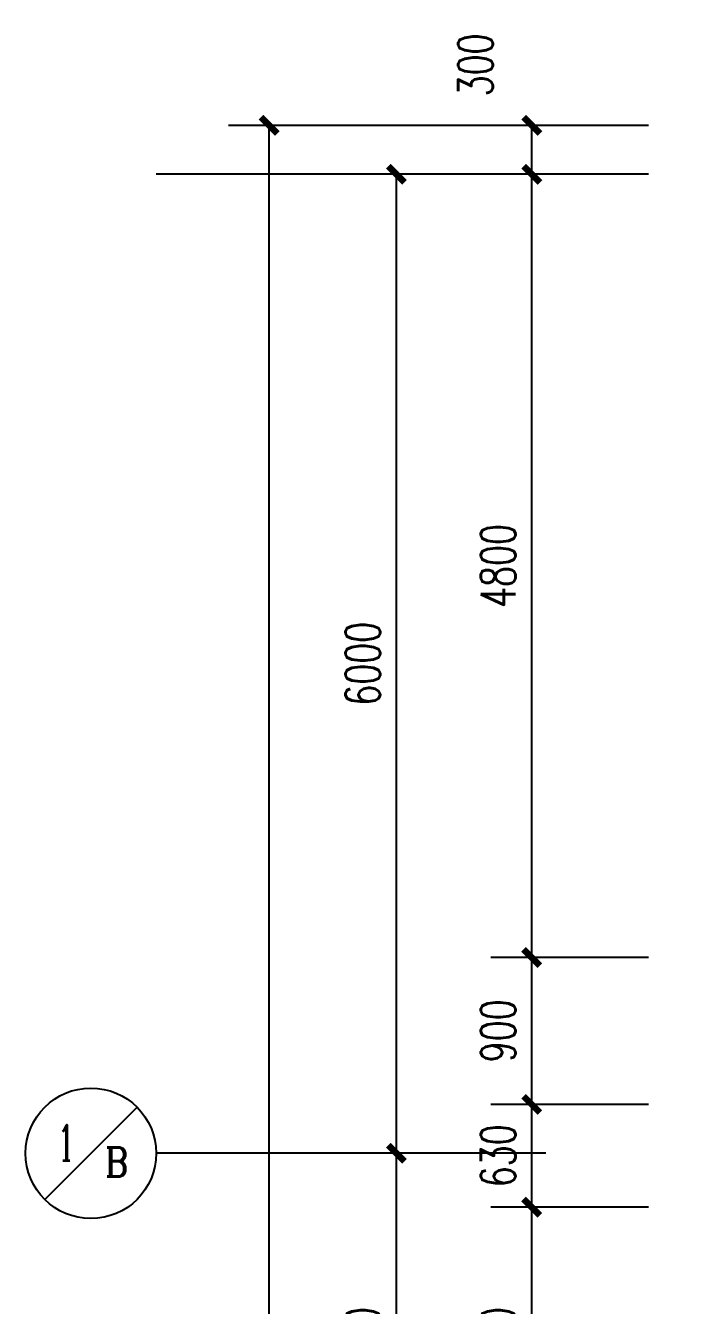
# Model space of a CAD drawing. Header units: millimetres. Extents: x 164760 to 3716174, y -1766400 to 11969.
# Drawn here: x 3478915 to 3483032, y -1704799 to -1696955 of the extents above; entities that cross this region are included whole.
import ezdxf
from ezdxf.enums import TextEntityAlignment as Align

# ---------------------------------------------------------------- set-up
doc = ezdxf.new("R2010")
doc.units = ezdxf.units.MM
doc.header["$LTSCALE"] = 1000
doc.layers.get('0').update_dxf_attribs({"color": 253, "linetype": 'CONTINUOUS'})
doc.layers.get('Defpoints').update_dxf_attribs({"color": 250, "linetype": 'CONTINUOUS', "lineweight": 0})
for name, color, linetype in [('AXIS', 253, 'CONTINUOUS'), ('AXIS_TEXT', 253, 'CONTINUOUS'), ('PUB_DIM', 253, 'CONTINUOUS')]:
    doc.layers.add(name, color=color, linetype=linetype)
doc.styles.add('_TCH_AXIS', font='COMPLEX', dxfattribs={"bigfont": 'GBCBIG'})
doc.styles.add('_TCH_DIM_T3', font='SIMPLEX', dxfattribs={"width": 0.705882, "bigfont": 'GBCBIG'})
doc.dimstyles.new('_TCH_ARCH&&100', dxfattribs={"dimtxt": 212.5, "dimasz": 100, "dimexe": 250, "dimexo": 300, "dimgap": 100, "dimtad": 1, "dimdec": 0, "dimzin": 0, "dimdsep": 46, "dimtxsty": '_TCH_DIM_T3', "dimblk": 'ARCHTICK', "dimcen": 0.09, "dimclrt": 7, "dimazin": 2, "dimtfac": 1, "dimtdec": 0, "dimtix": 1, "dimtmove": 2, "dimatfit": 3, "dimtolj": 1, "dimtzin": 0, "dimarcsym": 0})

# ---------------------------------------------------------------- blocks, each defined once
blk = doc.blocks.new('_ArchTick')
at = {"color": 2, "linetype": 'ByBlock', "const_width": 0.4}
blk.add_lwpolyline([(-0.5, -0.5), (0.5, 0.5)], dxfattribs=at)
blk = doc.blocks.new('*D520')
at = {"layer": 'AXIS', "color": 0, "lineweight": -2, "transparency": 16777216}
for p, q in [((3481804.1, -1697566.7), (3480158.6, -1697566.7)), ((3480408.6, -1714066.7), (3480408.6, -1697566.7)), ((3481804.1, -1714066.7), (3480158.6, -1714066.7))]:
    blk.add_line(p, q, dxfattribs=at)
at = {"layer": 'Defpoints', "color": 0, "transparency": 16777216}
for p in [(3480408.6, -1697566.7), (3482104.1, -1697566.7), (3482104.1, -1714066.7)]:
    blk.add_point(p, dxfattribs=at)
at = {"layer": 'AXIS', "color": 0, "lineweight": -2, "transparency": 16777216, "xscale": 100, "yscale": 100, "zscale": 100}
for p, rotation in [((3480408.6, -1697566.7), 90), ((3480408.6, -1714066.7), 270)]:
    blk.add_blockref('_ArchTick', p, dxfattribs=dict(at, rotation=rotation))
at = {"layer": 'AXIS', "color": 7, "transparency": 16777216, "insert": (3480202.4, -1705816.7), "char_height": 212.5, "attachment_point": 5, "rotation": 90, "style": '_TCH_DIM_T3'}
blk.add_mtext('\\A1;16500', dxfattribs=at)
blk = doc.blocks.new('*D536')
at = {"layer": 'Defpoints', "color": 0, "transparency": 16777216}
for p in [(3482017.2, -1704196.7), (3483032.4, -1704196.7), (3483032.4, -1705936.7)]:
    blk.add_point(p, dxfattribs=at)
at = {"layer": 'PUB_DIM', "color": 0, "lineweight": -2, "transparency": 16777216}
for p, q in [((3482732.4, -1704196.7), (3481767.2, -1704196.7)), ((3482017.2, -1705936.7), (3482017.2, -1704196.7)), ((3482732.4, -1705936.7), (3481767.2, -1705936.7))]:
    blk.add_line(p, q, dxfattribs=at)
at = {"layer": 'PUB_DIM', "color": 0, "lineweight": -2, "transparency": 16777216, "xscale": 100, "yscale": 100, "zscale": 100}
for p, rotation in [((3482017.2, -1704196.7), 90), ((3482017.2, -1705936.7), 270)]:
    blk.add_blockref('_ArchTick', p, dxfattribs=dict(at, rotation=rotation))
at = {"layer": 'PUB_DIM', "color": 7, "transparency": 16777216, "insert": (3481811, -1705066.7), "char_height": 212.5, "attachment_point": 5, "rotation": 90, "style": '_TCH_DIM_T3'}
blk.add_mtext('\\A1;1740', dxfattribs=at)
blk = doc.blocks.new('*D537')
at = {"layer": 'Defpoints', "color": 0, "transparency": 16777216}
for p in [(3482017.2, -1703566.7), (3483032.4, -1703566.7), (3483032.4, -1704196.7)]:
    blk.add_point(p, dxfattribs=at)
at = {"layer": 'PUB_DIM', "color": 0, "lineweight": -2, "transparency": 16777216}
for p, q in [((3482732.4, -1703566.7), (3481767.2, -1703566.7)), ((3482017.2, -1704196.7), (3482017.2, -1703566.7)), ((3482732.4, -1704196.7), (3481767.2, -1704196.7))]:
    blk.add_line(p, q, dxfattribs=at)
at = {"layer": 'PUB_DIM', "color": 0, "lineweight": -2, "transparency": 16777216, "xscale": 100, "yscale": 100, "zscale": 100}
for p, rotation in [((3482017.2, -1703566.7), 90), ((3482017.2, -1704196.7), 270)]:
    blk.add_blockref('_ArchTick', p, dxfattribs=dict(at, rotation=rotation))
at = {"layer": 'PUB_DIM', "color": 7, "transparency": 16777216, "insert": (3481811, -1703881.7), "char_height": 212.5, "attachment_point": 5, "rotation": 90, "style": '_TCH_DIM_T3'}
blk.add_mtext('\\A1;630', dxfattribs=at)
blk = doc.blocks.new('*D538')
at = {"layer": 'Defpoints', "color": 0, "transparency": 16777216}
for p in [(3482017.2, -1702666.7), (3483032.4, -1702666.7), (3483032.4, -1703566.7)]:
    blk.add_point(p, dxfattribs=at)
at = {"layer": 'PUB_DIM', "color": 0, "lineweight": -2, "transparency": 16777216}
for p, q in [((3482732.4, -1702666.7), (3481767.2, -1702666.7)), ((3482017.2, -1703566.7), (3482017.2, -1702666.7)), ((3482732.4, -1703566.7), (3481767.2, -1703566.7))]:
    blk.add_line(p, q, dxfattribs=at)
at = {"layer": 'PUB_DIM', "color": 0, "lineweight": -2, "transparency": 16777216, "xscale": 100, "yscale": 100, "zscale": 100}
for p, rotation in [((3482017.2, -1702666.7), 90), ((3482017.2, -1703566.7), 270)]:
    blk.add_blockref('_ArchTick', p, dxfattribs=dict(at, rotation=rotation))
at = {"layer": 'PUB_DIM', "color": 7, "transparency": 16777216, "insert": (3481811, -1703116.7), "char_height": 212.5, "attachment_point": 5, "rotation": 90, "style": '_TCH_DIM_T3'}
blk.add_mtext('\\A1;900', dxfattribs=at)
blk = doc.blocks.new('*D539')
at = {"layer": 'Defpoints', "color": 0, "transparency": 16777216}
for p in [(3482017.2, -1697866.7), (3483032.4, -1697866.7), (3483032.4, -1702666.7)]:
    blk.add_point(p, dxfattribs=at)
at = {"layer": 'PUB_DIM', "color": 0, "lineweight": -2, "transparency": 16777216}
for p, q in [((3482732.4, -1697866.7), (3481767.2, -1697866.7)), ((3482017.2, -1702666.7), (3482017.2, -1697866.7)), ((3482732.4, -1702666.7), (3481767.2, -1702666.7))]:
    blk.add_line(p, q, dxfattribs=at)
at = {"layer": 'PUB_DIM', "color": 0, "lineweight": -2, "transparency": 16777216, "xscale": 100, "yscale": 100, "zscale": 100}
for p, rotation in [((3482017.2, -1697866.7), 90), ((3482017.2, -1702666.7), 270)]:
    blk.add_blockref('_ArchTick', p, dxfattribs=dict(at, rotation=rotation))
at = {"layer": 'PUB_DIM', "color": 7, "transparency": 16777216, "insert": (3481811, -1700266.7), "char_height": 212.5, "attachment_point": 5, "rotation": 90, "style": '_TCH_DIM_T3'}
blk.add_mtext('\\A1;4800', dxfattribs=at)
blk = doc.blocks.new('*D540')
at = {"layer": 'Defpoints', "color": 0, "transparency": 16777216}
for p in [(3482017.2, -1697566.7), (3483032.4, -1697566.7), (3483032.4, -1697866.7)]:
    blk.add_point(p, dxfattribs=at)
at = {"layer": 'PUB_DIM', "color": 0, "lineweight": -2, "transparency": 16777216}
for p, q in [((3482732.4, -1697566.7), (3481767.2, -1697566.7)), ((3482017.2, -1697866.7), (3482017.2, -1697566.7)), ((3482732.4, -1697866.7), (3481767.2, -1697866.7))]:
    blk.add_line(p, q, dxfattribs=at)
at = {"layer": 'PUB_DIM', "color": 0, "lineweight": -2, "transparency": 16777216, "xscale": 100, "yscale": 100, "zscale": 100}
for p, rotation in [((3482017.2, -1697566.7), 90), ((3482017.2, -1697866.7), 270)]:
    blk.add_blockref('_ArchTick', p, dxfattribs=dict(at, rotation=rotation))
at = {"layer": 'PUB_DIM', "color": 7, "transparency": 16777216, "insert": (3481672.2, -1697196.7), "char_height": 212.5, "attachment_point": 5, "rotation": 90, "style": '_TCH_DIM_T3'}
blk.add_mtext('\\A1;300', dxfattribs=at)
blk = doc.blocks.new('*D592')
at = {"layer": 'AXIS', "color": 0, "lineweight": -2, "transparency": 16777216}
for p, q in [((3481873.7, -1703866.7), (3480937.6, -1703866.7)), ((3481187.6, -1706266.7), (3481187.6, -1703866.7)), ((3481873.7, -1706266.7), (3480937.6, -1706266.7))]:
    blk.add_line(p, q, dxfattribs=at)
at = {"layer": 'Defpoints', "color": 0, "transparency": 16777216}
for p in [(3481187.6, -1703866.7), (3482173.7, -1703866.7), (3482173.7, -1706266.7)]:
    blk.add_point(p, dxfattribs=at)
at = {"layer": 'AXIS', "color": 0, "lineweight": -2, "transparency": 16777216, "xscale": 100, "yscale": 100, "zscale": 100}
for p, rotation in [((3481187.6, -1703866.7), 90), ((3481187.6, -1706266.7), 270)]:
    blk.add_blockref('_ArchTick', p, dxfattribs=dict(at, rotation=rotation))
at = {"layer": 'AXIS', "color": 7, "transparency": 16777216, "insert": (3480981.3, -1705066.7), "char_height": 212.5, "attachment_point": 5, "rotation": 90, "style": '_TCH_DIM_T3'}
blk.add_mtext('\\A1;2400', dxfattribs=at)
blk = doc.blocks.new('*D593')
at = {"layer": 'AXIS', "color": 0, "lineweight": -2, "transparency": 16777216}
for p, q in [((3481873.7, -1697866.7), (3480937.6, -1697866.7)), ((3481187.6, -1703866.7), (3481187.6, -1697866.7)), ((3481873.7, -1703866.7), (3480937.6, -1703866.7))]:
    blk.add_line(p, q, dxfattribs=at)
at = {"layer": 'Defpoints', "color": 0, "transparency": 16777216}
for p in [(3481187.6, -1697866.7), (3482173.7, -1697866.7), (3482173.7, -1703866.7)]:
    blk.add_point(p, dxfattribs=at)
at = {"layer": 'AXIS', "color": 0, "lineweight": -2, "transparency": 16777216, "xscale": 100, "yscale": 100, "zscale": 100}
for p, rotation in [((3481187.6, -1697866.7), 90), ((3481187.6, -1703866.7), 270)]:
    blk.add_blockref('_ArchTick', p, dxfattribs=dict(at, rotation=rotation))
at = {"layer": 'AXIS', "color": 7, "transparency": 16777216, "insert": (3480981.3, -1700866.7), "char_height": 212.5, "attachment_point": 5, "rotation": 90, "style": '_TCH_DIM_T3'}
blk.add_mtext('\\A1;6000', dxfattribs=at)

msp = doc.modelspace()

# ---------------------------------------------------------------- linework, layer by layer
at = {"layer": 'AXIS'}
for p, q in [((3482104.1, -1697866.7), (3479715.4, -1697866.7)), ((3479032.6, -1704149.6), (3479598.3, -1703583.9)), ((3482104.1, -1703866.7), (3479715.4, -1703866.7))]:
    msp.add_line(p, q, dxfattribs=at)
msp.add_circle((3479315.4, -1703866.7), 400, dxfattribs=at)

# ---------------------------------------------------------------- texts
at = {"layer": 'AXIS_TEXT', "color": 7, "style": '_TCH_AXIS'}
for s, height, p, p2 in [('1', 218.6, (3479116.2, -1703910.4), (3479209.9, -1703910.4)), ('B', 177.8, (3479401.3, -1704009), (3479545.2, -1704009))]:
    msp.add_text(s, height=height, dxfattribs=at).set_placement(p, p2, align=Align.FIT)

# ---------------------------------------------------------------- dimensions: what is measured, and where the dimension line sits
at = {"layer": 'AXIS'}
for p1, p2, distance, picture, middle in [((3482104.1, -1714066.7), (3482104.1, -1697566.7), 1695.5, '*D520', (3480202.4, -1705816.7)), ((3482173.7, -1703866.7), (3482173.7, -1697866.7), 986.2, '*D593', (3480981.3, -1700866.7)), ((3482173.7, -1706266.7), (3482173.7, -1703866.7), 986.2, '*D592', (3480981.3, -1705066.7))]:
    dim = msp.add_aligned_dim(p1=p1, p2=p2, distance=distance, dimstyle='_TCH_ARCH&&100', dxfattribs=at)
    dim.commit()
    dim.dimension.update_dxf_attribs({"geometry": picture, "text_midpoint": middle})
at = {"layer": 'PUB_DIM'}
dim = msp.add_linear_dim(base=(3482017.2, -1697566.7), p1=(3483032.4, -1697866.7), p2=(3483032.4, -1697566.7), angle=90, dimstyle='_TCH_ARCH&&100', dxfattribs=at)
dim.commit()
dim.dimension.update_dxf_attribs({"geometry": '*D540', "text_midpoint": (3481672.2, -1697196.7), "dimtype": 129})
for p1, p2, picture, middle in [((3483032.4, -1702666.7), (3483032.4, -1697866.7), '*D539', (3481811, -1700266.7)), ((3483032.4, -1703566.7), (3483032.4, -1702666.7), '*D538', (3481811, -1703116.7)), ((3483032.4, -1704196.7), (3483032.4, -1703566.7), '*D537', (3481811, -1703881.7)), ((3483032.4, -1705936.7), (3483032.4, -1704196.7), '*D536', (3481811, -1705066.7))]:
    dim = msp.add_aligned_dim(p1=p1, p2=p2, distance=1015.2, dimstyle='_TCH_ARCH&&100', dxfattribs=at)
    dim.commit()
    dim.dimension.update_dxf_attribs({"geometry": picture, "text_midpoint": middle})

doc.saveas('drawing.dxf')
